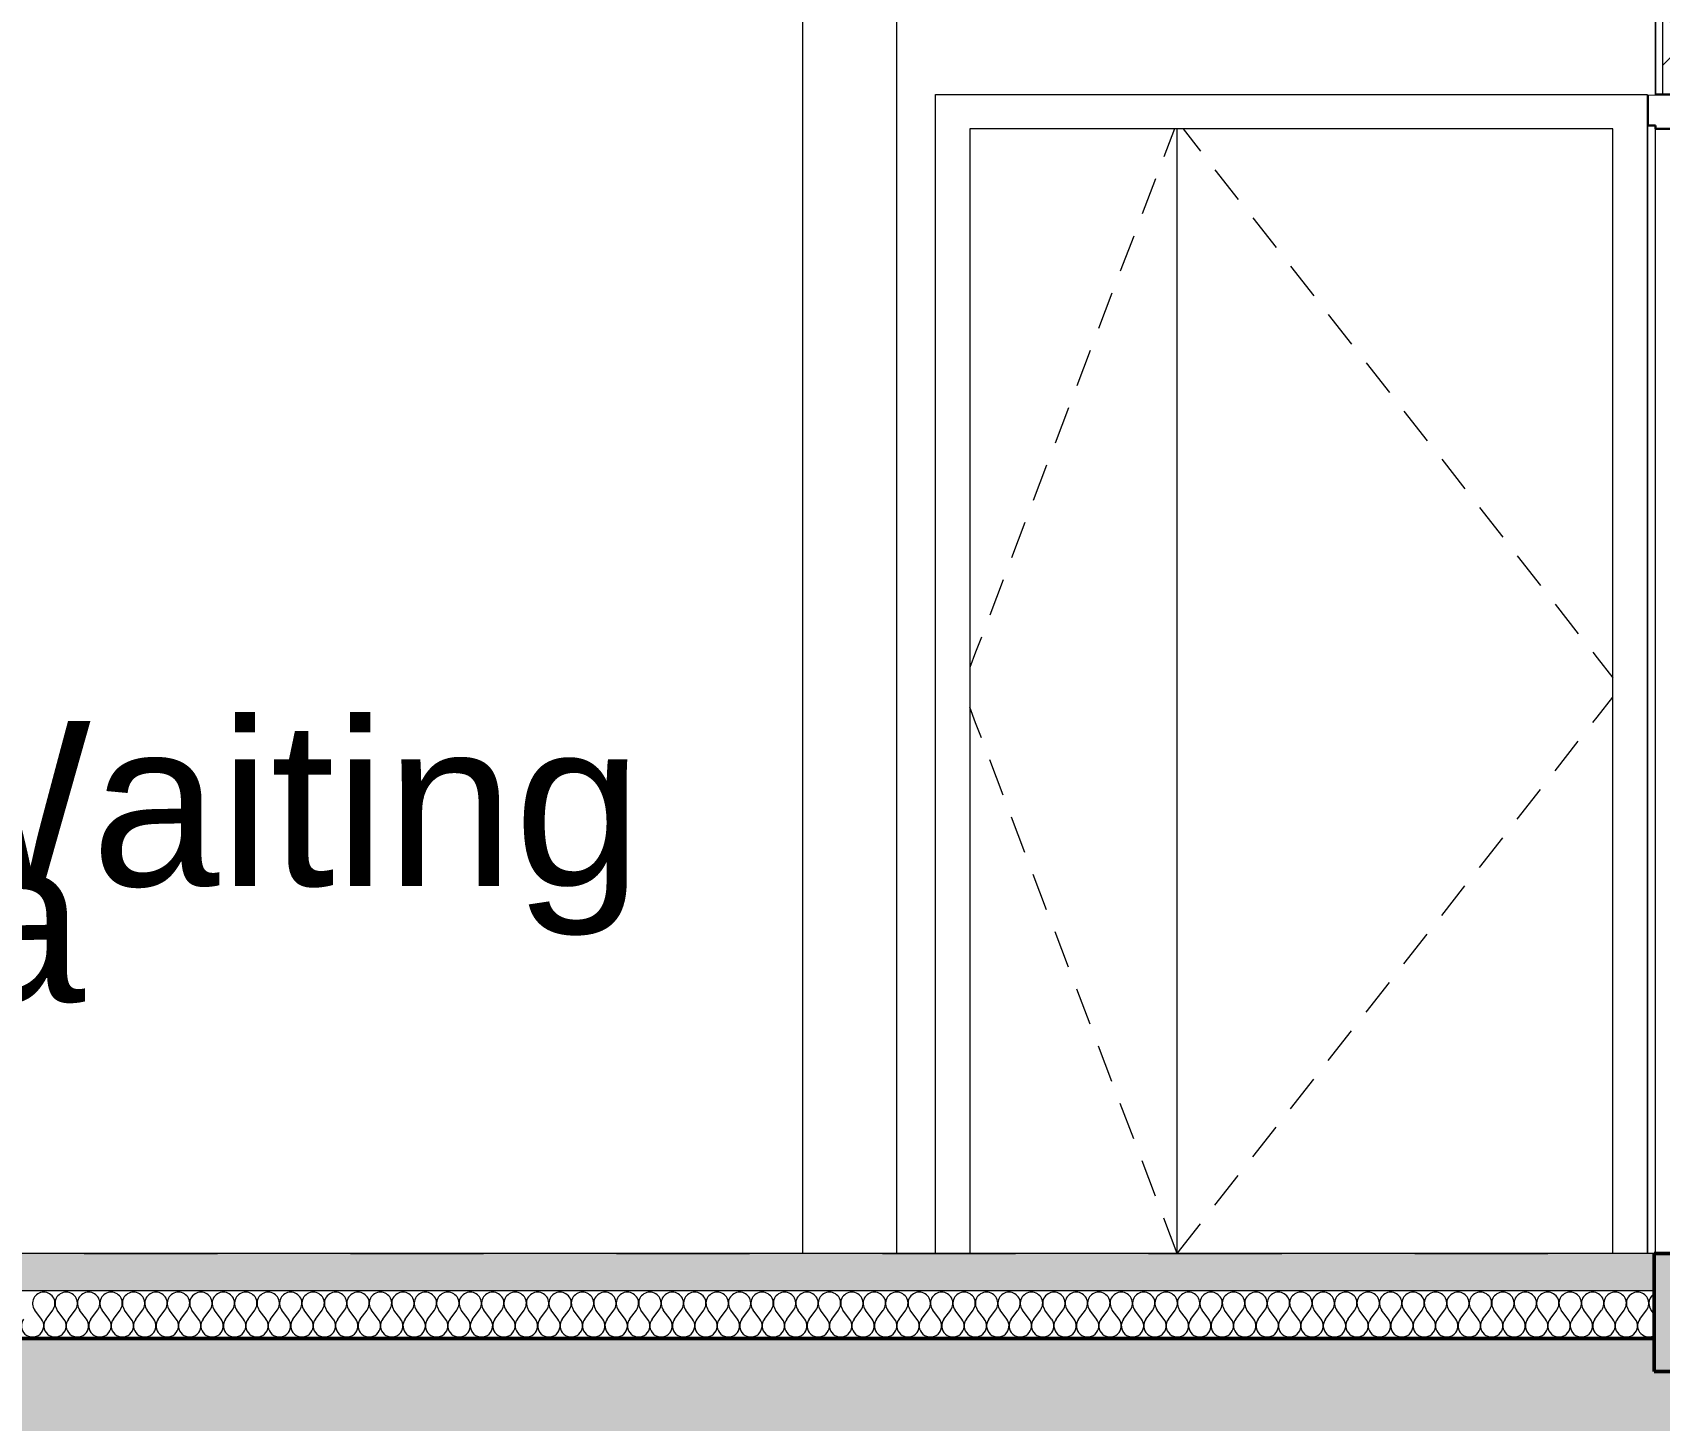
# Model space of a CAD drawing. Header units: millimetres. Extents: x -48147 to 1468943, y -496296 to 18123.
# Drawn here: x 1408126 to 1411578, y -491650 to -488706 of the extents above; entities that cross this region are included whole.
import ezdxf

# ---------------------------------------------------------------- set-up
doc = ezdxf.new("R2010")
doc.units = ezdxf.units.MM
doc.header["$MEASUREMENT"] = 0
doc.linetypes.add('Dashed', pattern=[2822.222233, 1411.111116, -1411.111116])
doc.linetypes.add('Wipeout_Contour', pattern=[1000, 0, -1000])
for name, color, linetype, lineweight, true_color in [('0_Pen_No__105', 7, 'Continuous', 15, 0xa6a6a6), ('A-230-M_FLOOR.IFC Import_Pen_No__109', 7, 'Continuous', 15, 0xa6a6a6), ('A-230-M_FLOOR.IFC Import_Pen_No__29', 7, 'Continuous', 50, 0x2a2a2a), ('New_A-20-M_Floor_Slab_Pen_No__107', 7, 'Continuous', 15, 0xa6a6a6), ('New_A-20-M_Floor_Slab_Pen_No__109', 7, 'Continuous', 15, 0xa6a6a6), ('New_A-20-M_Floor_Slab_Pen_No__162', 7, 'Continuous', 0, 0xe47200), ('New_A-25-M_Wall_Int_Pen_No__107', 7, 'Continuous', 15, 0xa6a6a6), ('New_ArchiCAD Doors_Pen_No__43', 7, 'Continuous', 30, 0x444444), ('New_ArchiCAD Doors_Pen_No__63', 7, 'Continuous', 20, 0x606060)]:
    doc.layers.add(name, color=color, linetype=linetype, lineweight=lineweight, true_color=true_color)
for name, color, linetype in [('A-230-M_FLOOR.IFC Import', 7, 'Continuous'), ('New_A-20-M_Floor_Slab', 7, 'Continuous'), ('New_A-25-M_Wall_Int', 7, 'Continuous'), ('New_A-30-M_Stair', 7, 'Continuous'), ('New_ArchiCAD Doors', 7, 'Continuous'), ('S-160-M_FOUND.IFC Import', 7, 'Continuous')]:
    doc.layers.add(name, color=color, linetype=linetype)
for name, color, linetype, lineweight in [('A-95-P_Text_1_50_GA_Pen_No__1', 7, 'Continuous', 13), ('New_A-20-M_Floor_Slab_Pen_No__1', 7, 'Continuous', 13), ('New_A-25-M_Wall_Int_Pen_No__1', 7, 'Continuous', 13), ('New_A-25-M_Wall_Int_Pen_No__87', 8, 'Continuous', 20), ('New_A-25-M_Wall_Int_Pen_No__93', 8, 'Continuous', 13), ('New_A-30-M_Stair_Pen_No__1', 7, 'Continuous', 13), ('New_ArchiCAD Doors_Pen_No__3', 7, 'Continuous', 18)]:
    doc.layers.add(name, color=color, linetype=linetype, lineweight=lineweight)
doc.styles.add('GENERATED_STYLE_2', font='')
doc.styles.get('GENERATED_STYLE_2').set_extended_font_data('Swis721 BT')
pattern_1 = [(270, (1411454.48, -491295.52), (173.205, 0), [0, -100]), (270, (1411541.08, -491345.52), (173.205, 0), [0, -100])]
pattern_2 = [(0, (1411454.5, -491295.5), (0, 779.423), [48.75, -401.25]), (0, (1411679.5, -490905.8), (0, 779.423), [48.75, -401.25]), (60, (1411454.5, -491295.5), (-675, 389.71), [48.75, -401.25]), (60, (1411904.5, -491295.5), (-675, 389.71), [48.75, -401.25]), (120, (1411503.2, -491295.5), (675, 389.71), [48.75, -401.25]), (120, (1411953.2, -491295.5), (675, 389.71), [48.75, -401.25]), (0, (1411454.48, -491220.52), (0, 150), [0, -150, 0, -225]), (45, (1411529.48, -491220.52), (-106.066, 106.066), [0, -112.5, 0, -187.5])]

# ---------------------------------------------------------------- blocks, each defined once
blk = doc.blocks.new('Section Elem_103_1', base_point=(1411454.5, -491295.5))
at = {"color": 254, "linetype": 'Wipeout_Contour', "lineweight": 0, "ltscale": 8962348.7474557}
blk.add_wipeout([(1411568.6, -487999.3), (1411567.5, -487999.3), (1411567.5, -488837.5), (1411567.7, -488837.5), (1411568.5, -488837.5), (1411568.6, -488837.5)], dxfattribs=at).dxf.layer = 'New_A-25-M_Wall_Int'
at = {"color": 254, "linetype": 'Wipeout_Contour', "lineweight": 0, "ltscale": 5974718.805766215}
blk.add_wipeout([(1411568.6, -487999.3), (1411568.6, -488837.5), (1411568.9, -488837.5), (1411568.9, -487999.3)], dxfattribs=at).dxf.layer = 'New_A-25-M_Wall_Int'
at = {"layer": 'New_A-25-M_Wall_Int_Pen_No__87', "linetype": 'Continuous'}
blk.add_line((1411568.6, -487999.3), (1411568.6, -488837.5), dxfattribs=at)
blk = doc.blocks.new('Section Elem_124_1', base_point=(1411454.5, -491295.5))
at = {"color": 254, "linetype": 'Wipeout_Contour', "lineweight": 0, "ltscale": 5975042.262041205}
blk.add_wipeout([(1411723.9, -488695.5), (1411738.9, -488695.5), (1411738.9, -487695.5), (1411723.9, -487695.5)], dxfattribs=at).dxf.layer = 'New_A-25-M_Wall_Int'
at = {"color": 254, "linetype": 'Wipeout_Contour', "lineweight": 0, "ltscale": 5975805.179338641}
blk.add_wipeout([(1411723.9, -488720.5), (1411723.9, -488837.5), (1411738.9, -488837.5), (1411738.9, -488720.5)], dxfattribs=at).dxf.layer = 'New_A-25-M_Wall_Int'
at = {"layer": 'New_A-25-M_Wall_Int_Pen_No__107', "linetype": 'Continuous'}
h = blk.add_hatch(dxfattribs=at)
h.set_pattern_fill('Plaster_0001', color=256, style=0, pattern_type=2)
h.set_pattern_definition(pattern_1)
h.paths.add_polyline_path([(1411723.9, -488695.5), (1411738.9, -488695.5), (1411738.9, -487695.5), (1411723.9, -487695.5)])
h = blk.add_hatch(dxfattribs=at)
h.set_pattern_fill('Plaster_0001', color=256, style=0, pattern_type=2)
h.set_pattern_definition(pattern_1)
h.paths.add_polyline_path([(1411723.9, -488720.5), (1411723.9, -488837.5), (1411738.9, -488837.5), (1411738.9, -488720.5)])
at = {"color": 254, "linetype": 'Wipeout_Contour', "lineweight": 0, "ltscale": 8962683.472074062}
blk.add_wipeout([(1411723.9, -488720.5), (1411723.9, -488695.5), (1411723.9, -487695.5), (1411583.9, -487695.5), (1411583.9, -488837.5), (1411723.9, -488837.5)], dxfattribs=at).dxf.layer = 'New_A-25-M_Wall_Int'
at = {"layer": 'New_A-25-M_Wall_Int_Pen_No__107', "linetype": 'Continuous'}
h = blk.add_hatch(dxfattribs=at)
h.set_pattern_fill('Concrete_Block_0001', color=256, style=0, pattern_type=2)
h.set_pattern_definition([(45, (1411454.48, -491295.52), (-91.924, 91.924), []), (135, (1411454.48, -491295.52), (91.924, 91.924), [])])
h.paths.add_polyline_path([(1411723.9, -488720.5), (1411723.9, -488695.5), (1411723.9, -487695.5), (1411583.9, -487695.5), (1411583.9, -488837.5), (1411723.9, -488837.5)])
at = {"layer": 'New_A-25-M_Wall_Int_Pen_No__1', "linetype": 'Continuous'}
for p, q in [((1411723.9, -487695.5), (1411723.9, -488695.5)), ((1411738.9, -487695.5), (1411738.9, -488695.5)), ((1411723.9, -488720.5), (1411723.9, -488837.5)), ((1411738.9, -488720.5), (1411738.9, -488837.5))]:
    blk.add_line(p, q, dxfattribs=at)
at = {"color": 254, "linetype": 'Wipeout_Contour', "lineweight": 0, "ltscale": 5974549.236350287}
blk.add_wipeout([(1411583.9, -487695.5), (1411568.9, -487695.5), (1411568.9, -488837.5), (1411583.9, -488837.5)], dxfattribs=at).dxf.layer = 'New_A-25-M_Wall_Int'
at = {"layer": 'New_A-25-M_Wall_Int_Pen_No__107', "linetype": 'Continuous'}
h = blk.add_hatch(dxfattribs=at)
h.set_pattern_fill('Plaster_0001', color=256, style=0, pattern_type=2)
h.set_pattern_definition([(270, (1411454.48, -491295.52), (173.205, 0), [0, -100]), (270, (1411541.08, -491345.52), (173.205, 0), [0, -100])])
h.paths.add_polyline_path([(1411583.9, -487695.5), (1411568.9, -487695.5), (1411568.9, -488837.5), (1411583.9, -488837.5)])
at = {"layer": 'New_A-25-M_Wall_Int_Pen_No__1', "linetype": 'Continuous'}
for p, q in [((1411568.9, -487695.5), (1411568.9, -488837.5)), ((1411583.9, -487695.5), (1411583.9, -488837.5))]:
    blk.add_line(p, q, dxfattribs=at)
at = {"layer": 'New_A-25-M_Wall_Int_Pen_No__87', "linetype": 'Continuous'}
blk.add_line((1411568.8, -487999.3), (1411568.8, -488837.5), dxfattribs=at)
blk = doc.blocks.new('Section Elem_151_1', base_point=(1411454.5, -491295.5))
at = {"color": 254, "linetype": 'Wipeout_Contour', "lineweight": 0, "ltscale": 7470641.991180011}
blk.add_wipeout([(1411552.8, -491295.5), (1411552.9, -491295.5), (1411552.9, -488903.5), (1411552.9, -488837.5), (1411552.8, -488837.5)], dxfattribs=at).dxf.layer = 'New_ArchiCAD Doors'
at = {"layer": 'New_ArchiCAD Doors_Pen_No__63', "linetype": 'Continuous'}
for p, q in [((1411552.8, -488837.5), (1411552.8, -488903.5)), ((1411552.8, -491295.5), (1411552.8, -488837.5)), ((1411552.8, -491295.5), (1411552.8, -488903.5))]:
    blk.add_line(p, q, dxfattribs=at)
blk = doc.blocks.new('Section Elem_152_1', base_point=(1411454.5, -491295.5))
at = {"color": 254, "linetype": 'Wipeout_Contour', "lineweight": 0, "ltscale": 5976892.76015179}
blk.add_wipeout([(1411552.9, -491295.5), (1411568.9, -491295.5), (1411568.9, -488903.5), (1411552.9, -488903.5)], dxfattribs=at).dxf.layer = 'New_ArchiCAD Doors'
at = {"color": 254, "linetype": 'Wipeout_Contour', "lineweight": 0, "ltscale": 7471754.56685474}
blk.add_wipeout([(1411754.9, -488903.5), (1411738.9, -488903.5), (1411738.9, -489390.5), (1411738.9, -491295.5), (1411754.9, -491295.5)], dxfattribs=at).dxf.layer = 'New_ArchiCAD Doors'
at = {"color": 254, "linetype": 'Wipeout_Contour', "lineweight": 0, "ltscale": 5975983.518178203}
blk.add_wipeout([(1411738.9, -488837.5), (1411738.9, -488903.5), (1411754.9, -488903.5), (1411754.9, -488837.5)], dxfattribs=at).dxf.layer = 'New_ArchiCAD Doors'
at = {"color": 254, "linetype": 'Wipeout_Contour', "lineweight": 0, "ltscale": 5977146.738889081}
blk.add_wipeout([(1411684.9, -488910.5), (1411568.9, -488910.5), (1411568.9, -491295.5), (1411684.9, -491295.5)], dxfattribs=at).dxf.layer = 'New_ArchiCAD Doors'
at = {"color": 254, "linetype": 'Wipeout_Contour', "lineweight": 0, "ltscale": 5975280.482583183}
blk.add_wipeout([(1411568.9, -488837.5), (1411552.9, -488837.5), (1411552.9, -488903.5), (1411568.9, -488903.5)], dxfattribs=at).dxf.layer = 'New_ArchiCAD Doors'
at = {"color": 254, "linetype": 'Wipeout_Contour', "lineweight": 0, "ltscale": 5977585.131396685}
blk.add_wipeout([(1411738.9, -490995.5), (1411738.9, -489390.5), (1411684.9, -489390.5), (1411684.9, -490995.5)], dxfattribs=at).dxf.layer = 'New_ArchiCAD Doors'
at = {"layer": 'New_ArchiCAD Doors_Pen_No__3', "linetype": 'Continuous'}
for p, q in [((1411739, -489425.4), (1411739, -489490.8)), ((1411739, -489531.6), (1411739, -489596.9)), ((1411739, -489637.8), (1411739, -489703.1)), ((1411739, -489744), (1411739, -489809.3)), ((1411739, -489850.1), (1411739, -489915.5)), ((1411739, -489956.3), (1411739, -490021.7)), ((1411739, -490029.7), (1411739, -490082.3)), ((1411739, -490160.4), (1411739, -490107.7)), ((1411739, -490233.7), (1411739, -490168.4)), ((1411739, -490339.9), (1411739, -490274.5)), ((1411739, -490446.1), (1411739, -490380.7)), ((1411739, -490552.2), (1411739, -490486.9)), ((1411739, -490658.4), (1411739, -490593.1)), ((1411739, -490764.6), (1411739, -490699.3)), ((1411739, -490870.8), (1411739, -490805.4)), ((1411739, -490977), (1411739, -490911.6))]:
    blk.add_line(p, q, dxfattribs=at)
at = {"color": 254, "linetype": 'Wipeout_Contour', "lineweight": 0, "ltscale": 8963526.714221131}
blk.add_wipeout([(1411738.9, -488837.5), (1411568.9, -488837.5), (1411568.9, -488910.5), (1411684.9, -488910.5), (1411684.9, -488894.5), (1411738.9, -488894.5)], dxfattribs=at).dxf.layer = 'New_ArchiCAD Doors'
at = {"color": 254, "linetype": 'Wipeout_Contour', "lineweight": 0, "ltscale": 5978835.23469436}
blk.add_wipeout([(1411738.9, -491295.5), (1411738.9, -490995.5), (1411684.9, -490995.5), (1411684.9, -491295.5)], dxfattribs=at).dxf.layer = 'New_ArchiCAD Doors'
at = {"layer": 'New_ArchiCAD Doors_Pen_No__3', "linetype": 'Continuous'}
blk.add_line((1411684.8, -491004.1), (1411684.8, -490117.6), dxfattribs=at)
at = {"layer": 'New_ArchiCAD Doors_Pen_No__43', "linetype": 'Continuous'}
for p, q in [((1411552.9, -488837.5), (1411552.9, -488903.5)), ((1411568.9, -488837.5), (1411552.9, -488837.5)), ((1411754.9, -488837.5), (1411738.9, -488837.5)), ((1411568.9, -488903.5), (1411552.9, -488903.5)), ((1411568.9, -488903.5), (1411568.9, -488910.5))]:
    blk.add_line(p, q, dxfattribs=at)
at = {"layer": 'New_ArchiCAD Doors_Pen_No__43', "linetype": 'Continuous', "flags": 128}
blk.add_lwpolyline([(1411738.9, -488837.5), (1411723.9, -488837.5), (1411583.9, -488837.5), (1411568.9, -488837.5)], dxfattribs=at)
at = {"layer": 'New_ArchiCAD Doors_Pen_No__63', "linetype": 'Continuous'}
for p, q in [((1411552.9, -488837.5), (1411552.9, -488903.5)), ((1411552.9, -491295.5), (1411552.9, -488903.5)), ((1411568.9, -488903.5), (1411568.9, -488910.5)), ((1411568.9, -491295.5), (1411568.9, -488910.5)), ((1411684.9, -490995.5), (1411684.9, -491295.5)), ((1411738.9, -490995.5), (1411684.9, -490995.5)), ((1411738.9, -490995.5), (1411738.9, -491295.5))]:
    blk.add_line(p, q, dxfattribs=at)
at = {"color": 254, "linetype": 'Wipeout_Contour', "lineweight": 0, "ltscale": 5976207.413624558}
blk.add_wipeout([(1411738.9, -489390.5), (1411738.9, -488894.5), (1411684.9, -488894.5), (1411684.9, -489390.5)], dxfattribs=at).dxf.layer = 'New_ArchiCAD Doors'
at = {"layer": 'New_ArchiCAD Doors_Pen_No__3', "linetype": 'Continuous'}
for p, q in [((1411684.8, -489185.9), (1411684.8, -490072.4)), ((1411739, -489213.1), (1411739, -489278.4)), ((1411739, -489319.2), (1411739, -489384.6))]:
    blk.add_line(p, q, dxfattribs=at)
at = {"layer": 'New_ArchiCAD Doors_Pen_No__43', "linetype": 'Continuous'}
for p, q in [((1411754.9, -488837.5), (1411754.9, -488903.5)), ((1411684.9, -488894.5), (1411684.9, -488910.5)), ((1411738.9, -488894.5), (1411684.9, -488894.5)), ((1411738.9, -488894.5), (1411738.9, -488903.5)), ((1411684.9, -488910.5), (1411568.9, -488910.5)), ((1411754.9, -488903.5), (1411738.9, -488903.5))]:
    blk.add_line(p, q, dxfattribs=at)
at = {"layer": 'New_ArchiCAD Doors_Pen_No__63', "linetype": 'Continuous'}
for p, q in [((1411684.9, -491295.5), (1411684.9, -488910.5)), ((1411684.9, -488910.5), (1411684.9, -489390.5)), ((1411738.9, -488903.5), (1411738.9, -489390.5)), ((1411754.9, -491295.5), (1411754.9, -488903.5)), ((1411684.9, -490995.5), (1411684.9, -489390.5)), ((1411738.9, -489390.5), (1411684.9, -489390.5)), ((1411705.9, -489390.5), (1411705.9, -490995.5)), ((1411717.9, -490995.5), (1411717.9, -489390.5)), ((1411738.9, -490995.5), (1411738.9, -489390.5))]:
    blk.add_line(p, q, dxfattribs=at)
blk = doc.blocks.new('Section Elem_157_1', base_point=(1411454.5, -491295.5))
at = {"color": 254, "linetype": 'Wipeout_Contour', "lineweight": 0, "ltscale": 16428884.79817936}
blk.add_wipeout([(1409959.5, -488320.5), (1409959.5, -491295.5), (1410041.6, -491295.5), (1410041.6, -488837.5), (1411551.6, -488837.5), (1411551.6, -491295.5), (1411552.8, -491295.5), (1411552.8, -488903.5), (1411552.8, -488837.5), (1411567.5, -488837.5), (1411567.5, -488320.5)], dxfattribs=at).dxf.layer = 'New_A-25-M_Wall_Int'
blk = doc.blocks.new('Section Elem_158_1', base_point=(1411454.5, -491295.5))
at = {"color": 254, "linetype": 'Wipeout_Contour', "lineweight": 0, "ltscale": 5971294.489735501}
blk.add_wipeout([(1410041.6, -488910.5), (1410041.6, -491295.5), (1410114.6, -491295.5), (1410114.6, -488910.5)], dxfattribs=at).dxf.layer = 'New_ArchiCAD Doors'
at = {"color": 254, "linetype": 'Wipeout_Contour', "lineweight": 0, "ltscale": 5976724.182739508}
blk.add_wipeout([(1411478.6, -491295.5), (1411551.6, -491295.5), (1411551.6, -488910.5), (1411478.6, -488910.5)], dxfattribs=at).dxf.layer = 'New_ArchiCAD Doors'
at = {"color": 254, "linetype": 'Wipeout_Contour', "lineweight": 0, "ltscale": 8958618.56867511}
blk.add_wipeout([(1411551.6, -488837.5), (1410041.6, -488837.5), (1410041.6, -488910.5), (1410114.6, -488910.5), (1411478.6, -488910.5), (1411551.6, -488910.5)], dxfattribs=at).dxf.layer = 'New_ArchiCAD Doors'
at = {"layer": 'New_ArchiCAD Doors_Pen_No__63', "linetype": 'Continuous'}
for p, q in [((1410041.6, -488910.5), (1410041.6, -488837.5)), ((1410041.6, -488837.5), (1411551.6, -488837.5)), ((1411551.6, -488837.5), (1411551.6, -488910.5)), ((1410041.6, -491295.5), (1410041.6, -488910.5)), ((1411551.6, -488910.5), (1411551.6, -491295.5))]:
    blk.add_line(p, q, dxfattribs=at)
at = {"color": 254, "linetype": 'Wipeout_Contour', "lineweight": 0, "ltscale": 5974840.567761427}
blk.add_wipeout([(1411478.6, -488910.5), (1410554.6, -488910.5), (1410554.6, -491295.5), (1411478.6, -491295.5)], dxfattribs=at).dxf.layer = 'New_ArchiCAD Doors'
at = {"layer": 'New_ArchiCAD Doors_Pen_No__63', "linetype": 'Continuous'}
for p, q in [((1411478.6, -491295.5), (1411478.6, -488910.5)), ((1410634.7, -488996.9), (1410684, -489059.9)), ((1410714.8, -489099.2), (1410764.2, -489162.2)), ((1410795, -489201.6), (1410844.3, -489264.6)), ((1410875.1, -489303.9), (1410924.5, -489366.9)), ((1410955.3, -489406.3), (1411004.6, -489469.3)), ((1411035.4, -489508.7), (1411084.8, -489571.6)), ((1411115.6, -489611), (1411164.9, -489674)), ((1411195.7, -489713.4), (1411245, -489776.4)), ((1411275.9, -489815.7), (1411325.2, -489878.7)), ((1411356, -489918.1), (1411405.3, -489981.1)), ((1411436.2, -490020.4), (1411445.2, -490032)), ((1411445.2, -490032), (1411478.6, -490074.6)), ((1411445.2, -490158), (1411478.6, -490115.5)), ((1411436.2, -490169.6), (1411445.2, -490158)), ((1411356, -490272), (1411405.3, -490209)), ((1411275.9, -490374.3), (1411325.2, -490311.3)), ((1411195.7, -490476.7), (1411245, -490413.7)), ((1411115.6, -490579), (1411164.9, -490516)), ((1411035.4, -490681.4), (1411084.8, -490618.4)), ((1410955.3, -490783.7), (1411004.6, -490720.7)), ((1410875.1, -490886.1), (1410924.5, -490823.1)), ((1410795, -490988.4), (1410844.3, -490925.5)), ((1410714.8, -491090.8), (1410764.2, -491027.8)), ((1410634.7, -491193.2), (1410684, -491130.2))]:
    blk.add_line(p, q, dxfattribs=at)
at = {"color": 254, "linetype": 'Wipeout_Contour', "lineweight": 0, "ltscale": 5972263.636127489}
blk.add_wipeout([(1410114.6, -491295.5), (1410554.6, -491295.5), (1410554.6, -488910.5), (1410114.6, -488910.5)], dxfattribs=at).dxf.layer = 'New_ArchiCAD Doors'
at = {"layer": 'New_ArchiCAD Doors_Pen_No__63', "linetype": 'Continuous'}
for p, q in [((1410114.6, -488910.5), (1410114.6, -491295.5)), ((1411478.6, -488910.5), (1410114.6, -488910.5)), ((1410548.5, -488910.5), (1410526.2, -488969.3)), ((1410554.6, -491295.5), (1410554.6, -488910.5)), ((1410567.1, -488910.5), (1410603.9, -488957.5)), ((1410508.4, -489016), (1410480, -489090.8)), ((1410462.2, -489137.6), (1410433.8, -489212.4)), ((1410416.1, -489259.1), (1410387.7, -489333.9)), ((1410369.9, -489380.6), (1410341.5, -489455.4)), ((1410323.8, -489502.2), (1410295.3, -489576.9)), ((1410277.6, -489623.7), (1410249.2, -489698.5)), ((1410231.4, -489745.2), (1410203, -489820)), ((1410185.3, -489866.7), (1410156.9, -489941.5)), ((1410139.1, -489988.3), (1410127, -490020.2)), ((1410127, -490020.2), (1410114.6, -490052.9)), ((1410127, -490169.8), (1410114.6, -490137.1)), ((1410139.1, -490201.8), (1410127, -490169.8)), ((1410185.3, -490323.3), (1410156.9, -490248.5)), ((1410231.4, -490444.8), (1410203, -490370)), ((1410277.6, -490566.3), (1410249.2, -490491.6)), ((1410323.8, -490687.9), (1410295.3, -490613.1)), ((1410369.9, -490809.4), (1410341.5, -490734.6)), ((1410416.1, -490930.9), (1410387.7, -490856.1)), ((1410462.2, -491052.5), (1410433.8, -490977.7)), ((1410508.4, -491174), (1410480, -491099.2)), ((1410554.6, -491295.5), (1410526.2, -491220.7)), ((1410554.6, -491295.5), (1410603.9, -491232.5))]:
    blk.add_line(p, q, dxfattribs=at)
blk = doc.blocks.new('Section Elem_162_1', base_point=(1411454.5, -491295.5))
at = {"color": 254, "linetype": 'Wipeout_Contour', "lineweight": 0, "ltscale": 5970082.33964801}
blk.add_wipeout([(1409759.5, -488320.5), (1409759.5, -491295.5), (1409959.5, -491295.5), (1409959.5, -488320.5)], dxfattribs=at).dxf.layer = 'New_A-25-M_Wall_Int'
at = {"layer": 'New_A-25-M_Wall_Int_Pen_No__93', "linetype": 'Continuous'}
for p, q in [((1409759.5, -488320.5), (1409759.5, -491295.5)), ((1409959.5, -491295.5), (1409959.5, -488320.5))]:
    blk.add_line(p, q, dxfattribs=at)
blk = doc.blocks.new('*X445', base_point=(1411454.5, -491295.5))
at = {"layer": 'New_A-20-M_Floor_Slab_Pen_No__107', "linetype": 'Continuous'}
for p, q in [((1408145.4, -491434.5), (1408131.1, -491415.5)), ((1408154.9, -491434.5), (1408169.2, -491415.5)), ((1408193, -491434.5), (1408178.7, -491415.5)), ((1408202.5, -491434.5), (1408216.8, -491415.5)), ((1408240.6, -491434.5), (1408226.3, -491415.5)), ((1408250.1, -491434.5), (1408264.4, -491415.5)), ((1408288.2, -491434.5), (1408274, -491415.5)), ((1408297.8, -491434.5), (1408312.1, -491415.5)), ((1408335.9, -491434.5), (1408321.6, -491415.5)), ((1408345.4, -491434.5), (1408359.7, -491415.5)), ((1408383.5, -491434.5), (1408369.2, -491415.5)), ((1408393, -491434.5), (1408407.3, -491415.5)), ((1408431.1, -491434.5), (1408416.8, -491415.5)), ((1408440.6, -491434.5), (1408454.9, -491415.5)), ((1408478.7, -491434.5), (1408464.4, -491415.5)), ((1408488.2, -491434.5), (1408502.5, -491415.5)), ((1408526.3, -491434.5), (1408512.1, -491415.5)), ((1408535.9, -491434.5), (1408550.1, -491415.5)), ((1408574, -491434.5), (1408559.7, -491415.5)), ((1408583.5, -491434.5), (1408597.8, -491415.5)), ((1408621.6, -491434.5), (1408607.3, -491415.5)), ((1408631.1, -491434.5), (1408645.4, -491415.5)), ((1408669.2, -491434.5), (1408654.9, -491415.5)), ((1408678.7, -491434.5), (1408693, -491415.5)), ((1408716.8, -491434.5), (1408702.5, -491415.5)), ((1408726.3, -491434.5), (1408740.6, -491415.5)), ((1408764.4, -491434.5), (1408750.1, -491415.5)), ((1408774, -491434.5), (1408788.2, -491415.5)), ((1408812.1, -491434.5), (1408797.8, -491415.5)), ((1408821.6, -491434.5), (1408835.9, -491415.5)), ((1408859.7, -491434.5), (1408845.4, -491415.5)), ((1408869.2, -491434.5), (1408883.5, -491415.5)), ((1408907.3, -491434.5), (1408893, -491415.5)), ((1408916.8, -491434.5), (1408931.1, -491415.5)), ((1408954.9, -491434.5), (1408940.6, -491415.5)), ((1408964.4, -491434.5), (1408978.7, -491415.5)), ((1409002.5, -491434.5), (1408988.2, -491415.5)), ((1409012.1, -491434.5), (1409026.3, -491415.5)), ((1409050.1, -491434.5), (1409035.9, -491415.5)), ((1409059.7, -491434.5), (1409074, -491415.5)), ((1409097.8, -491434.5), (1409083.5, -491415.5)), ((1409107.3, -491434.5), (1409121.6, -491415.5)), ((1409145.4, -491434.5), (1409131.1, -491415.5)), ((1409154.9, -491434.5), (1409169.2, -491415.5)), ((1409193, -491434.5), (1409178.7, -491415.5)), ((1409202.5, -491434.5), (1409216.8, -491415.5)), ((1409240.6, -491434.5), (1409226.3, -491415.5)), ((1409250.1, -491434.5), (1409264.4, -491415.5)), ((1409288.2, -491434.5), (1409274, -491415.5)), ((1409297.8, -491434.5), (1409312.1, -491415.5)), ((1409335.9, -491434.5), (1409321.6, -491415.5)), ((1409345.4, -491434.5), (1409359.7, -491415.5)), ((1409383.5, -491434.5), (1409369.2, -491415.5)), ((1409393, -491434.5), (1409407.3, -491415.5)), ((1409431.1, -491434.5), (1409416.8, -491415.5)), ((1409440.6, -491434.5), (1409454.9, -491415.5)), ((1409478.7, -491434.5), (1409464.4, -491415.5)), ((1409488.2, -491434.5), (1409502.5, -491415.5)), ((1409526.3, -491434.5), (1409512.1, -491415.5)), ((1409535.9, -491434.5), (1409550.1, -491415.5)), ((1409574, -491434.5), (1409559.7, -491415.5)), ((1409583.5, -491434.5), (1409597.8, -491415.5)), ((1409621.6, -491434.5), (1409607.3, -491415.5)), ((1409631.1, -491434.5), (1409645.4, -491415.5)), ((1409669.2, -491434.5), (1409654.9, -491415.5)), ((1409678.7, -491434.5), (1409693, -491415.5)), ((1409716.8, -491434.5), (1409702.5, -491415.5)), ((1409726.3, -491434.5), (1409740.6, -491415.5)), ((1409764.4, -491434.5), (1409750.1, -491415.5)), ((1409774, -491434.5), (1409788.2, -491415.5)), ((1409812.1, -491434.5), (1409797.8, -491415.5)), ((1409821.6, -491434.5), (1409835.9, -491415.5)), ((1409859.7, -491434.5), (1409845.4, -491415.5)), ((1409869.2, -491434.5), (1409883.5, -491415.5)), ((1409907.3, -491434.5), (1409893, -491415.5)), ((1409916.8, -491434.5), (1409931.1, -491415.5)), ((1409954.9, -491434.5), (1409940.6, -491415.5)), ((1409964.4, -491434.5), (1409978.7, -491415.5)), ((1410002.5, -491434.5), (1409988.2, -491415.5)), ((1410012.1, -491434.5), (1410026.3, -491415.5)), ((1410050.1, -491434.5), (1410035.9, -491415.5)), ((1410059.7, -491434.5), (1410074, -491415.5)), ((1410097.8, -491434.5), (1410083.5, -491415.5)), ((1410107.3, -491434.5), (1410121.6, -491415.5)), ((1410145.4, -491434.5), (1410131.1, -491415.5)), ((1410154.9, -491434.5), (1410169.2, -491415.5)), ((1410193, -491434.5), (1410178.7, -491415.5)), ((1410202.5, -491434.5), (1410216.8, -491415.5)), ((1410240.6, -491434.5), (1410226.3, -491415.5)), ((1410250.1, -491434.5), (1410264.4, -491415.5)), ((1410288.2, -491434.5), (1410274, -491415.5)), ((1410297.8, -491434.5), (1410312.1, -491415.5)), ((1410335.9, -491434.5), (1410321.6, -491415.5)), ((1410345.4, -491434.5), (1410359.7, -491415.5)), ((1410383.5, -491434.5), (1410369.2, -491415.5)), ((1410393, -491434.5), (1410407.3, -491415.5)), ((1410431.1, -491434.5), (1410416.8, -491415.5)), ((1410440.6, -491434.5), (1410454.9, -491415.5)), ((1410478.7, -491434.5), (1410464.4, -491415.5)), ((1410488.2, -491434.5), (1410502.5, -491415.5)), ((1410526.3, -491434.5), (1410512.1, -491415.5)), ((1410535.9, -491434.5), (1410550.1, -491415.5)), ((1410574, -491434.5), (1410559.7, -491415.5)), ((1410583.5, -491434.5), (1410597.8, -491415.5)), ((1410621.6, -491434.5), (1410607.3, -491415.5)), ((1410631.1, -491434.5), (1410645.4, -491415.5)), ((1410669.2, -491434.5), (1410654.9, -491415.5)), ((1410678.7, -491434.5), (1410693, -491415.5)), ((1410716.8, -491434.5), (1410702.5, -491415.5)), ((1410726.3, -491434.5), (1410740.6, -491415.5)), ((1410764.4, -491434.5), (1410750.1, -491415.5)), ((1410774, -491434.5), (1410788.2, -491415.5)), ((1410812.1, -491434.5), (1410797.8, -491415.5)), ((1410821.6, -491434.5), (1410835.9, -491415.5)), ((1410859.7, -491434.5), (1410845.4, -491415.5)), ((1410869.2, -491434.5), (1410883.5, -491415.5)), ((1410907.3, -491434.5), (1410893, -491415.5)), ((1410916.8, -491434.5), (1410931.1, -491415.5)), ((1410954.9, -491434.5), (1410940.6, -491415.5)), ((1410964.4, -491434.5), (1410978.7, -491415.5)), ((1411002.5, -491434.5), (1410988.2, -491415.5)), ((1411012.1, -491434.5), (1411026.3, -491415.5)), ((1411050.1, -491434.5), (1411035.9, -491415.5)), ((1411059.7, -491434.5), (1411074, -491415.5)), ((1411097.8, -491434.5), (1411083.5, -491415.5)), ((1411107.3, -491434.5), (1411121.6, -491415.5)), ((1411145.4, -491434.5), (1411131.1, -491415.5)), ((1411154.9, -491434.5), (1411169.2, -491415.5)), ((1411193, -491434.5), (1411178.7, -491415.5)), ((1411202.5, -491434.5), (1411216.8, -491415.5)), ((1411240.6, -491434.5), (1411226.3, -491415.5)), ((1411250.1, -491434.5), (1411264.4, -491415.5)), ((1411288.2, -491434.5), (1411274, -491415.5)), ((1411297.8, -491434.5), (1411312.1, -491415.5)), ((1411335.9, -491434.5), (1411321.6, -491415.5)), ((1411345.4, -491434.5), (1411359.7, -491415.5)), ((1411383.5, -491434.5), (1411369.2, -491415.5)), ((1411393, -491434.5), (1411407.3, -491415.5)), ((1411431.1, -491434.5), (1411416.8, -491415.5)), ((1411440.6, -491434.5), (1411454.9, -491415.5)), ((1411478.7, -491434.5), (1411464.4, -491415.5)), ((1411488.2, -491434.5), (1411502.5, -491415.5)), ((1411526.3, -491434.5), (1411512.1, -491415.5)), ((1411535.9, -491434.5), (1411550.1, -491415.5)), ((1411568.8, -491427.7), (1411559.7, -491415.5))]:
    blk.add_line(p, q, dxfattribs=at)
for centre, start, end in [((1408150.1, -491401.2), 90, 216.8699), ((1408150.1, -491401.2), 323.1301, 90), ((1408197.8, -491401.2), 90, 216.8699), ((1408197.8, -491401.2), 323.1301, 90), ((1408245.4, -491401.2), 90, 216.8699), ((1408245.4, -491401.2), 323.1301, 90), ((1408293, -491401.2), 90, 216.8699), ((1408293, -491401.2), 323.1301, 90), ((1408340.6, -491401.2), 90, 216.8699), ((1408340.6, -491401.2), 323.1301, 90), ((1408388.2, -491401.2), 90, 216.8699), ((1408388.2, -491401.2), 323.1301, 90), ((1408435.9, -491401.2), 90, 216.8699), ((1408435.9, -491401.2), 323.1301, 90), ((1408483.5, -491401.2), 90, 216.8699), ((1408483.5, -491401.2), 323.1301, 90), ((1408531.1, -491401.2), 90, 216.8699), ((1408531.1, -491401.2), 323.1301, 90), ((1408578.7, -491401.2), 90, 216.8699), ((1408578.7, -491401.2), 323.1301, 90), ((1408626.3, -491401.2), 90, 216.8699), ((1408626.3, -491401.2), 323.1301, 90), ((1408674, -491401.2), 90, 216.8699), ((1408674, -491401.2), 323.1301, 90), ((1408721.6, -491401.2), 90, 216.8699), ((1408721.6, -491401.2), 323.1301, 90), ((1408769.2, -491401.2), 90, 216.8699), ((1408769.2, -491401.2), 323.1301, 90), ((1408816.8, -491401.2), 90, 216.8699), ((1408816.8, -491401.2), 323.1301, 90), ((1408864.4, -491401.2), 90, 216.8699), ((1408864.4, -491401.2), 323.1301, 90), ((1408912.1, -491401.2), 90, 216.8699), ((1408912.1, -491401.2), 323.1301, 90), ((1408959.7, -491401.2), 90, 216.8699), ((1408959.7, -491401.2), 323.1301, 90), ((1409007.3, -491401.2), 90, 216.8699), ((1409007.3, -491401.2), 323.1301, 90), ((1409054.9, -491401.2), 90, 216.8699), ((1409054.9, -491401.2), 323.1301, 90), ((1409102.5, -491401.2), 90, 216.8699), ((1409102.5, -491401.2), 323.1301, 90), ((1409150.1, -491401.2), 90, 216.8699), ((1409150.1, -491401.2), 323.1301, 90), ((1409197.8, -491401.2), 90, 216.8699), ((1409197.8, -491401.2), 323.1301, 90), ((1409245.4, -491401.2), 90, 216.8699), ((1409245.4, -491401.2), 323.1301, 90), ((1409293, -491401.2), 90, 216.8699), ((1409293, -491401.2), 323.1301, 90), ((1409340.6, -491401.2), 90, 216.8699), ((1409340.6, -491401.2), 323.1301, 90), ((1409388.2, -491401.2), 90, 216.8699), ((1409388.2, -491401.2), 323.1301, 90), ((1409435.9, -491401.2), 90, 216.8699), ((1409435.9, -491401.2), 323.1301, 90), ((1409483.5, -491401.2), 90, 216.8699), ((1409483.5, -491401.2), 323.1301, 90), ((1409531.1, -491401.2), 90, 216.8699), ((1409531.1, -491401.2), 323.1301, 90), ((1409578.7, -491401.2), 90, 216.8699), ((1409578.7, -491401.2), 323.1301, 90), ((1409626.3, -491401.2), 90, 216.8699), ((1409626.3, -491401.2), 323.1301, 90), ((1409674, -491401.2), 90, 216.8699), ((1409674, -491401.2), 323.1301, 90), ((1409721.6, -491401.2), 90, 216.8699), ((1409721.6, -491401.2), 323.1301, 90), ((1409769.2, -491401.2), 90, 216.8699), ((1409769.2, -491401.2), 323.1301, 90), ((1409816.8, -491401.2), 90, 216.8699), ((1409816.8, -491401.2), 323.1301, 90), ((1409864.4, -491401.2), 90, 216.8699), ((1409864.4, -491401.2), 323.1301, 90), ((1409912.1, -491401.2), 90, 216.8699), ((1409912.1, -491401.2), 323.1301, 90), ((1409959.7, -491401.2), 90, 216.8699), ((1409959.7, -491401.2), 323.1301, 90), ((1410007.3, -491401.2), 90, 216.8699), ((1410007.3, -491401.2), 323.1301, 90), ((1410054.9, -491401.2), 90, 216.8699), ((1410054.9, -491401.2), 323.1301, 90), ((1410102.5, -491401.2), 90, 216.8699), ((1410102.5, -491401.2), 323.1301, 90), ((1410150.1, -491401.2), 90, 216.8699), ((1410150.1, -491401.2), 323.1301, 90), ((1410197.8, -491401.2), 90, 216.8699), ((1410197.8, -491401.2), 323.1301, 90), ((1410245.4, -491401.2), 90, 216.8699), ((1410245.4, -491401.2), 323.1301, 90), ((1410293, -491401.2), 90, 216.8699), ((1410293, -491401.2), 323.1301, 90), ((1410340.6, -491401.2), 90, 216.8699), ((1410340.6, -491401.2), 323.1301, 90), ((1410388.2, -491401.2), 90, 216.8699), ((1410388.2, -491401.2), 323.1301, 90), ((1410435.9, -491401.2), 90, 216.8699), ((1410435.9, -491401.2), 323.1301, 90), ((1410483.5, -491401.2), 90, 216.8699), ((1410483.5, -491401.2), 323.1301, 90), ((1410531.1, -491401.2), 90, 216.8699), ((1410531.1, -491401.2), 323.1301, 90), ((1410578.7, -491401.2), 90, 216.8699), ((1410578.7, -491401.2), 323.1301, 90), ((1410626.3, -491401.2), 90, 216.8699), ((1410626.3, -491401.2), 323.1301, 90), ((1410674, -491401.2), 90, 216.8699), ((1410674, -491401.2), 323.1301, 90), ((1410721.6, -491401.2), 90, 216.8699), ((1410721.6, -491401.2), 323.1301, 90), ((1410769.2, -491401.2), 90, 216.8699), ((1410769.2, -491401.2), 323.1301, 90), ((1410816.8, -491401.2), 90, 216.8699), ((1410816.8, -491401.2), 323.1301, 90), ((1410864.4, -491401.2), 90, 216.8699), ((1410864.4, -491401.2), 323.1301, 90), ((1410912.1, -491401.2), 90, 216.8699), ((1410912.1, -491401.2), 323.1301, 90), ((1410959.7, -491401.2), 90, 216.8699), ((1410959.7, -491401.2), 323.1301, 90), ((1411007.3, -491401.2), 90, 216.8699), ((1411007.3, -491401.2), 323.1301, 90), ((1411054.9, -491401.2), 90, 216.8699), ((1411054.9, -491401.2), 323.1301, 90), ((1411102.5, -491401.2), 90, 216.8699), ((1411102.5, -491401.2), 323.1301, 90), ((1411150.1, -491401.2), 90, 216.8699), ((1411150.1, -491401.2), 323.1301, 90), ((1411197.8, -491401.2), 90, 216.8699), ((1411197.8, -491401.2), 323.1301, 90), ((1411245.4, -491401.2), 90, 216.8699), ((1411245.4, -491401.2), 323.1301, 90), ((1411293, -491401.2), 90, 216.8699), ((1411293, -491401.2), 323.1301, 90), ((1411340.6, -491401.2), 90, 216.8699), ((1411340.6, -491401.2), 323.1301, 90), ((1411388.2, -491401.2), 90, 216.8699), ((1411388.2, -491401.2), 323.1301, 90), ((1411435.9, -491401.2), 90, 216.8699), ((1411435.9, -491401.2), 323.1301, 90), ((1411483.5, -491401.2), 90, 216.8699), ((1411483.5, -491401.2), 323.1301, 90), ((1411531.1, -491401.2), 90, 216.8699), ((1411531.1, -491401.2), 323.1301, 90), ((1411578.7, -491401.2), 114.5189, 216.8699), ((1408126.3, -491448.8), 143.1301, 36.8699), ((1408174, -491448.8), 143.1301, 36.8699), ((1408221.6, -491448.8), 143.1301, 36.8699), ((1408269.2, -491448.8), 143.1301, 36.8699), ((1408316.8, -491448.8), 143.1301, 36.8699), ((1408364.4, -491448.8), 143.1301, 36.8699), ((1408412.1, -491448.8), 143.1301, 36.8699), ((1408459.7, -491448.8), 143.1301, 36.8699), ((1408507.3, -491448.8), 143.1301, 36.8699), ((1408554.9, -491448.8), 143.1301, 36.8699), ((1408602.5, -491448.8), 143.1301, 36.8699), ((1408650.1, -491448.8), 143.1301, 36.8699), ((1408697.8, -491448.8), 143.1301, 36.8699), ((1408745.4, -491448.8), 143.1301, 36.8699), ((1408793, -491448.8), 143.1301, 36.8699), ((1408840.6, -491448.8), 143.1301, 36.8699), ((1408888.2, -491448.8), 143.1301, 36.8699), ((1408935.9, -491448.8), 143.1301, 36.8699), ((1408983.5, -491448.8), 143.1301, 36.8699), ((1409031.1, -491448.8), 143.1301, 36.8699), ((1409078.7, -491448.8), 143.1301, 36.8699), ((1409126.3, -491448.8), 143.1301, 36.8699), ((1409174, -491448.8), 143.1301, 36.8699), ((1409221.6, -491448.8), 143.1301, 36.8699), ((1409269.2, -491448.8), 143.1301, 36.8699), ((1409316.8, -491448.8), 143.1301, 36.8699), ((1409364.4, -491448.8), 143.1301, 36.8699), ((1409412.1, -491448.8), 143.1301, 36.8699), ((1409459.7, -491448.8), 143.1301, 36.8699), ((1409507.3, -491448.8), 143.1301, 36.8699), ((1409554.9, -491448.8), 143.1301, 36.8699), ((1409602.5, -491448.8), 143.1301, 36.8699), ((1409650.1, -491448.8), 143.1301, 36.8699), ((1409697.8, -491448.8), 143.1301, 36.8699), ((1409745.4, -491448.8), 143.1301, 36.8699), ((1409793, -491448.8), 143.1301, 36.8699), ((1409840.6, -491448.8), 143.1301, 36.8699), ((1409888.2, -491448.8), 143.1301, 36.8699), ((1409935.9, -491448.8), 143.1301, 36.8699), ((1409983.5, -491448.8), 143.1301, 36.8699), ((1410031.1, -491448.8), 143.1301, 36.8699), ((1410078.7, -491448.8), 143.1301, 36.8699), ((1410126.3, -491448.8), 143.1301, 36.8699), ((1410174, -491448.8), 143.1301, 36.8699), ((1410221.6, -491448.8), 143.1301, 36.8699), ((1410269.2, -491448.8), 143.1301, 36.8699), ((1410316.8, -491448.8), 143.1301, 36.8699), ((1410364.4, -491448.8), 143.1301, 36.8699), ((1410412.1, -491448.8), 143.1301, 36.8699), ((1410459.7, -491448.8), 143.1301, 36.8699), ((1410507.3, -491448.8), 143.1301, 36.8699), ((1410554.9, -491448.8), 143.1301, 36.8699), ((1410602.5, -491448.8), 143.1301, 36.8699), ((1410650.1, -491448.8), 143.1301, 36.8699), ((1410697.8, -491448.8), 143.1301, 36.8699), ((1410745.4, -491448.8), 143.1301, 36.8699), ((1410793, -491448.8), 143.1301, 36.8699), ((1410840.6, -491448.8), 143.1301, 36.8699), ((1410888.2, -491448.8), 143.1301, 36.8699), ((1410935.9, -491448.8), 143.1301, 36.8699), ((1410983.5, -491448.8), 143.1301, 36.8699), ((1411031.1, -491448.8), 143.1301, 36.8699), ((1411078.7, -491448.8), 143.1301, 36.8699), ((1411126.3, -491448.8), 143.1301, 36.8699), ((1411174, -491448.8), 143.1301, 36.8699), ((1411221.6, -491448.8), 143.1301, 36.8699), ((1411269.2, -491448.8), 143.1301, 36.8699), ((1411316.8, -491448.8), 143.1301, 36.8699), ((1411364.4, -491448.8), 143.1301, 36.8699), ((1411412.1, -491448.8), 143.1301, 36.8699), ((1411459.7, -491448.8), 143.1301, 36.8699), ((1411507.3, -491448.8), 143.1301, 36.8699), ((1411554.9, -491448.8), 143.1301, 305.8035)]:
    blk.add_arc(centre, 23.8, start, end, dxfattribs=at)
blk = doc.blocks.new('Section Elem_424_1', base_point=(1411454.5, -491295.5))
at = {"color": 254, "linetype": 'Wipeout_Contour', "lineweight": 0, "ltscale": 5940006.648651222}
blk.add_wipeout([(1411568.8, -491295.5), (1391150.1, -491295.5), (1391150.1, -491374.5), (1411568.8, -491374.5)], dxfattribs=at).dxf.layer = 'New_A-20-M_Floor_Slab'
at = {"layer": 'New_A-20-M_Floor_Slab_Pen_No__109', "linetype": 'Continuous'}
h = blk.add_hatch(dxfattribs=at)
h.set_pattern_fill('Lightweight_Concrete_0001', color=256, style=0, pattern_type=2)
h.set_pattern_definition(pattern_2)
h.paths.add_polyline_path([(1411568.8, -491295.5), (1391150.1, -491295.5), (1391150.1, -491374.5), (1411568.8, -491374.5)])
at = {"layer": 'New_A-20-M_Floor_Slab_Pen_No__162', "linetype": 'Continuous'}
blk.add_hatch(color=256, dxfattribs=at).paths.add_polyline_path([(1391150.1, -491374.5), (1391150.1, -491375), (1411568.8, -491375), (1411568.8, -491374.5)])
at = {"layer": 'New_A-20-M_Floor_Slab_Pen_No__1', "linetype": 'Continuous'}
blk.add_line((1411566.1, -491295.5), (1391150.1, -491295.5), dxfattribs=at)
at = {"color": 254, "linetype": 'Wipeout_Contour', "lineweight": 0, "ltscale": 5940125.775897605}
blk.add_wipeout([(1391150.1, -491375), (1391150.1, -491475), (1411568.8, -491475), (1411568.8, -491375)], dxfattribs=at).dxf.layer = 'New_A-20-M_Floor_Slab'
at = {"layer": 'New_A-20-M_Floor_Slab_Pen_No__1', "linetype": 'Continuous'}
for p, q in [((1411568.8, -491374.5), (1391150.1, -491374.5)), ((1411568.8, -491375), (1391150.1, -491375)), ((1411568.8, -491475), (1391150.1, -491475))]:
    blk.add_line(p, q, dxfattribs=at)
at = {"layer": 'New_A-20-M_Floor_Slab_Pen_No__1', "linetype": 'Continuous', "flags": 128}
blk.add_lwpolyline([(1411568.8, -491295.5), (1411568.8, -491374.5), (1411568.8, -491375), (1411568.8, -491475)], dxfattribs=at)
at = {"layer": 'New_A-20-M_Floor_Slab'}
blk.add_blockref('*X445', (1411454.5, -491295.5), dxfattribs=at)
blk = doc.blocks.new('Section Elem_496_1', base_point=(1411454.5, -491295.5))
at = {"color": 254, "linetype": 'Wipeout_Contour', "lineweight": 0, "ltscale": 5974706.351560289}
blk.add_wipeout([(1409958.9, -491475.5), (1411051.6, -491475.5), (1411046.9, -491475), (1409958.9, -491475)], dxfattribs=at).dxf.layer = 'New_A-30-M_Stair'
at = {"layer": 'New_A-30-M_Stair_Pen_No__1', "linetype": 'Continuous'}
blk.add_line((1409958.9, -491475.5), (1409958.9, -491475), dxfattribs=at)
at = {"color": 254, "linetype": 'Wipeout_Contour', "lineweight": 0, "ltscale": 5977728.211487639}
blk.add_wipeout([(1411558.9, -491475), (1411046.9, -491475), (1411051.6, -491475.5), (1411558.9, -491475.5)], dxfattribs=at).dxf.layer = 'New_A-30-M_Stair'
at = {"layer": 'New_A-30-M_Stair_Pen_No__1', "linetype": 'Continuous'}
blk.add_line((1411558.9, -491475.5), (1411558.9, -491475), dxfattribs=at)
blk = doc.blocks.new('Section Elem_638_1', base_point=(1411454.5, -491295.5))
at = {"color": 254, "linetype": 'Wipeout_Contour', "lineweight": 0, "ltscale": 8969868.32307456}
blk.add_wipeout([(1411563.6, -491725.5), (1411633.6, -491795.5), (1411883.6, -491795.5), (1412133.6, -491545.5), (1411816.1, -491545.5), (1411816.1, -491725.5)], dxfattribs=at).dxf.layer = 'S-160-M_FOUND.IFC Import'
blk = doc.blocks.new('Section Elem_676_1', base_point=(1411454.5, -491295.5))
at = {"color": 254, "linetype": 'Wipeout_Contour', "lineweight": 0, "ltscale": 5940333.244044343}
blk.add_wipeout([(1411816.1, -491725.5), (1411816.1, -491475.5), (1390889.3, -491475.5), (1390889.3, -491725.5)], dxfattribs=at).dxf.layer = 'A-230-M_FLOOR.IFC Import'
at = {"layer": 'A-230-M_FLOOR.IFC Import_Pen_No__109', "linetype": 'Continuous'}
h = blk.add_hatch(dxfattribs=at)
h.set_pattern_fill('Lightweight_Concrete_0001', color=256, style=0, pattern_type=2)
h.set_pattern_definition(pattern_2)
h.paths.add_polyline_path([(1411816.1, -491725.5), (1411816.1, -491475.5), (1390889.3, -491475.5), (1390889.3, -491725.5)])
at = {"layer": 'A-230-M_FLOOR.IFC Import_Pen_No__29', "linetype": 'Continuous'}
blk.add_line((1411816.1, -491475.5), (1391148.8, -491475.5), dxfattribs=at)
blk = doc.blocks.new('Section Elem_704_1', base_point=(1411454.5, -491295.5))
at = {"color": 254, "linetype": 'Wipeout_Contour', "lineweight": 0, "ltscale": 6016669.249559595}
blk.add_wipeout([(1431681.6, -491545.5), (1431681.6, -491295.5), (1411566.1, -491295.5), (1411566.1, -491545.5)], dxfattribs=at).dxf.layer = 'A-230-M_FLOOR.IFC Import'
at = {"layer": 'A-230-M_FLOOR.IFC Import_Pen_No__109', "linetype": 'Continuous'}
h = blk.add_hatch(dxfattribs=at)
h.set_pattern_fill('Lightweight_Concrete_0001', color=256, style=0, pattern_type=2)
h.set_pattern_definition(pattern_2)
h.paths.add_polyline_path([(1431681.6, -491545.5), (1431681.6, -491295.5), (1411566.1, -491295.5), (1411566.1, -491545.5)])
at = {"layer": 'A-230-M_FLOOR.IFC Import_Pen_No__29', "linetype": 'Continuous'}
for p, q in [((1411566.1, -491295.5), (1411566.1, -491545.5)), ((1411568.8, -491295.5), (1411566.1, -491295.5)), ((1411684.9, -491295.5), (1411568.8, -491295.5)), ((1431681.6, -491545.5), (1411566.1, -491545.5))]:
    blk.add_line(p, q, dxfattribs=at)
blk = doc.blocks.new('S-34 Building Section_STORY_MARKER', base_point=(1411454.5, -491295.5))
at = {"layer": '0_Pen_No__105', "linetype": 'Dashed', "ltscale": 0.2}
blk.add_line((1387916.2, -491295.5), (1445948.4, -491295.5), dxfattribs=at)

msp = doc.modelspace()

# ---------------------------------------------------------------- block references
at = {"layer": 'New_A-25-M_Wall_Int'}
msp.add_blockref('Section Elem_103_1', (1411454.5, -491295.5), dxfattribs=at)
at = {"layer": 'S-160-M_FOUND.IFC Import'}
msp.add_blockref('Section Elem_638_1', (1411454.5, -491295.5), dxfattribs=at)

# ---------------------------------------------------------------- texts
at = {"layer": 'A-95-P_Text_1_50_GA_Pen_No__1', "linetype": 'Continuous', "insert": (1407721.3, -490165.9), "char_height": 350, "width": 3896.412, "attachment_point": 2, "line_spacing_factor": 0.422416, "style": 'GENERATED_STYLE_2'}
msp.add_mtext('\\A1;{\\fSwis721 BT|b0|i0|c0|p34;Lecture Waiting\\P\\fSwis721 BT|b0|i0|c0|p34;Area}', dxfattribs=at)

# ---------------------------------------------------------------- next in the draw order: block references
at = {"layer": 'New_A-25-M_Wall_Int'}
msp.add_blockref('Section Elem_124_1', (1411454.5, -491295.5), dxfattribs=at)

# ---------------------------------------------------------------- next in the draw order: block references
at = {"layer": 'New_ArchiCAD Doors'}
msp.add_blockref('Section Elem_151_1', (1411454.5, -491295.5), dxfattribs=at)

# ---------------------------------------------------------------- next in the draw order: block references
msp.add_blockref('Section Elem_152_1', (1411454.5, -491295.5), dxfattribs=at)

# ---------------------------------------------------------------- next in the draw order: block references
at = {"layer": 'New_A-25-M_Wall_Int'}
msp.add_blockref('Section Elem_157_1', (1411454.5, -491295.5), dxfattribs=at)

# ---------------------------------------------------------------- next in the draw order: block references
msp.add_blockref('Section Elem_162_1', (1411454.5, -491295.5), dxfattribs=at)
at = {"layer": 'New_ArchiCAD Doors'}
msp.add_blockref('Section Elem_158_1', (1411454.5, -491295.5), dxfattribs=at)

# ---------------------------------------------------------------- next in the draw order: block references
at = {"layer": 'New_A-20-M_Floor_Slab'}
msp.add_blockref('Section Elem_424_1', (1411454.5, -491295.5), dxfattribs=at)

# ---------------------------------------------------------------- next in the draw order: block references
at = {"layer": 'New_A-30-M_Stair'}
msp.add_blockref('Section Elem_496_1', (1411454.5, -491295.5), dxfattribs=at)

# ---------------------------------------------------------------- next in the draw order: block references
at = {"layer": 'A-230-M_FLOOR.IFC Import'}
msp.add_blockref('Section Elem_676_1', (1411454.5, -491295.5), dxfattribs=at)

# ---------------------------------------------------------------- next in the draw order: block references
msp.add_blockref('Section Elem_704_1', (1411454.5, -491295.5), dxfattribs=at)

# ---------------------------------------------------------------- next in the draw order: block references
at = {"linetype": 'Continuous', "lineweight": 0}
msp.add_blockref('S-34 Building Section_STORY_MARKER', (1411454.5, -491295.5), dxfattribs=at)

doc.saveas('drawing.dxf')
